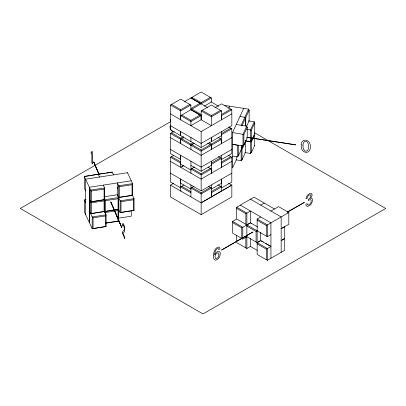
<?xml version="1.0" encoding="UTF-8"?>
<svg xmlns="http://www.w3.org/2000/svg" width="406" height="406" viewBox="0 0 406 406"><rect width="100%" height="100%" fill="white"/><g stroke="black" fill="none" stroke-linecap="round" stroke-linejoin="round"><path stroke-width="0.61" d="M295.634 144.917L246.924 137.375M104.606 199.716L104.093 199.635L104.093 189.054L104.606 187.953L103.297 185.126M104.606 211.526L104.093 211.45L104.093 200.863L104.606 199.762M89.376 210.856L92.182 216.956L106.103 214.804L106.103 226.568L105.59 226.487L105.59 215.906L106.103 214.804L104.697 211.78M89.376 222.671L89.376 187.278L90.685 190.104L90.685 213.683L118.577 209.369L118.07 209.288L118.07 198.701L118.577 197.6L117.268 194.778L117.324 182.959L118.633 185.781L119.521 186.669L119.521 197.25L118.633 197.544M89.376 199.047L90.685 201.914L132.554 195.393L132.554 183.629L118.633 185.781L118.577 221.179L118.07 221.103L118.07 210.516L118.577 209.415M132.554 195.393L132.041 195.311L132.041 184.73L132.554 183.629L127.525 172.707L85.605 179.193L85.605 214.632M104.56 196.743L117.268 194.733L120.13 200.818L134.051 198.666L134.051 210.43L133.538 210.354L133.538 199.767L134.051 198.666L132.031 194.261M228.695 108.524L229.766 106.189M236.429 159.548L232.511 167.993L232.511 132.554L243.742 108.351M224.868 105.474L248.624 109.148L241.154 125.251L242.037 125.545L245.391 118.319L244.879 117.217M245.782 126.195L245.782 117.481L249.137 110.249L248.624 109.148M246.559 126.393L249.137 120.836L249.137 110.249M236.246 124.525L246.726 126.149L242.996 134.183L242.996 145.952L232.516 144.328M242.996 145.952L243.884 145.064L243.884 134.477L247.239 127.251L246.726 126.149M232.516 156.143L237.408 156.899L238.292 156.011L241.646 148.784L241.646 145.668M241.154 148.829L242.037 147.941L243.585 144.607M248.974 121.013L254.217 121.825L250.487 129.859L250.487 153.438L245.244 152.631M243.884 145.064L247.239 137.837L247.239 127.251M242.037 159.756L242.037 149.175L245.391 141.943L245.391 152.529L242.037 159.756L241.154 160.644L236.262 159.888L236.262 156.787M251.02 152.291L250.487 153.438L251.37 152.554L251.37 141.968L245.244 140.816L250.487 141.674L251.37 140.74L251.37 130.159L254.729 122.927L254.217 121.825M241.687 159.492L241.154 160.644L241.154 149.464M250.487 141.674L251.02 140.476M251.37 140.74L254.729 133.513L254.729 122.927M251.37 141.968L254.729 134.741L254.729 145.323L251.37 152.554M98.942 174.311L93.725 161.974L99.034 174.22M110.863 202L121.795 227.675L110.955 202.061M170.495 113.868L170.495 105.012L180.685 99.125L190.876 105.012L190.916 109.711M184.294 101.769L201.148 92.04L211.333 97.922L211.333 102.058L204.365 106.083M171.52 104.418L180.685 109.711L189.851 104.418M190.876 105.012L180.685 110.894L170.495 105.012M190.916 108.529L200.082 103.236M191.977 97.333L201.148 102.622L210.313 97.333M180.726 119.775L180.726 115.639L211.333 97.922M170.632 121.688L20.3 208.481L203 313.96L385.7 208.481L254.572 132.772M202.208 110.325L211.374 115.619L211.374 125.657L201.188 119.775L201.188 110.914L211.374 105.032L221.564 110.914L221.564 119.775L221.605 114.436L230.77 109.143M181.751 115.05L190.916 120.343L200.082 115.05M190.916 120.343L190.916 125.657L201.102 119.775L201.102 115.639L190.916 121.521L180.726 115.639M215.134 107.59L221.605 103.85L231.796 109.737L231.796 113.868M170.495 137.619L170.495 133.483L174.215 131.336M211.374 115.619L220.539 110.325M221.564 110.914L211.374 116.796L201.188 110.914M171.52 132.894L180.685 138.187L183.38 136.629M221.605 115.619L231.796 109.737M180.685 139.37L183.908 137.553M201.148 131.59L231.836 113.868L231.836 125.682L201.148 143.399L170.454 125.682L170.454 113.868L201.148 131.59L201.148 147.51L221.564 135.721L221.564 131.59M181.751 138.801L190.916 144.094L193.073 142.846M190.916 145.272L194.525 143.237M170.495 161.37L170.495 157.234L173.677 155.402M230.77 128.169L221.605 133.462L221.605 143.501L221.564 139.39L217.997 137.335M221.605 134.645L231.796 128.758L231.796 137.619M191.977 144.709L201.148 149.997L210.313 144.709M209.217 142.846L211.374 144.094L220.539 138.801M221.564 139.39L201.148 151.179L170.495 133.483M183.903 165.394L180.685 167.252L180.685 161.938L171.52 156.645M182 166.541L183.593 165.623M194.525 166.988L190.957 169.048L201.148 174.93L211.333 169.048L211.333 173.179M228.548 183.223L231.836 185.121L231.836 196.93L201.148 214.652L170.454 196.93L170.454 185.121L173.743 183.223M220.539 157.827L211.374 163.116L211.374 173.159M211.374 164.298L221.564 158.416L221.564 167.277M190.957 165.379L201.148 171.261L211.333 165.379L211.333 161.243M191.977 168.454L201.148 173.748L210.313 168.454M230.77 156.645L221.605 161.938L221.605 167.252M221.605 163.116L231.796 157.234L231.796 161.37M180.726 191.028L180.726 186.892L183.908 185.055M180.685 191.003L181.005 190.82M194.012 186.308L190.957 188.074L201.148 193.956L211.333 188.074L211.333 196.93M201.148 190.901L231.836 173.184L231.836 161.37L201.148 179.087L170.454 161.37L170.454 173.184L201.148 190.901L201.148 173.748M191.977 187.481L201.148 192.774L210.313 187.481M220.539 186.298L211.374 191.591L211.374 196.91M211.374 192.774L221.564 186.892L221.564 191.028L201.148 202.812L170.454 185.121M222.879 190.267L225.426 188.795M226.061 188.43L228.608 186.958M229.248 186.593L231.796 185.121M201.148 202.838L231.836 185.121M270.914 234.617L267.336 236.683L236.688 218.991L236.688 207.227L240.266 205.157M250.497 199.25L254.075 197.184L274.497 208.973M246.62 236.835L242.783 239.048L232.592 233.166L232.592 221.402L236.429 219.184M236.688 208.405L245.853 213.698L250.456 211.039L250.456 222.808L246.873 224.873M260.688 205.137L264.306 203.091M232.592 222.579L241.758 227.873L250.497 222.879L257.47 226.903M281.145 228.761L284.728 226.69L284.728 250.269L267.336 260.312L257.145 254.43L257.145 219.037L260.728 216.971M270.914 211.039L278.628 206.634L288.818 212.516L288.818 224.285L281.145 228.71M221.539 250.05L252.821 231.988M287.255 212.105L304.368 202.381L287.321 212.221M252.887 232.105L221.605 250.01M246.873 236.734L245.853 237.322L245.853 247.909M256.079 242.001L256.079 231.415L257.105 230.826M257.145 220.219L266.311 225.513L288.818 212.516M236.688 235.145L236.688 242.615L246.873 248.497L250.456 246.432L250.456 238.383M257.105 242.59L260.688 240.525L260.688 232.476M257.145 242.661L260.728 240.596M284.728 238.459L281.145 240.525L284.728 238.505M257.145 243.844L266.311 249.137L270.914 246.478L265.818 243.488M111.325 172.367L112.213 172.073L113.523 174.9M90.685 201.868L104.093 199.635M90.685 213.683L104.093 211.45M104.662 211.521L118.07 209.288M133.538 210.354L120.13 212.587L118.73 209.562M105.59 226.487L92.182 228.72L84.321 211.78L84.321 200.016L86.062 199.742M248.624 120.912L249.137 120.836M254.217 133.589L254.729 133.513M246.726 137.913L247.239 137.837M254.217 145.404L254.729 145.323M241.646 148.784L241.139 148.86L242.037 149.175M112.213 172.073L84.321 176.387L84.321 188.156L85.63 190.977M85.458 176.371L89.213 175.788M90.467 175.595L98.242 174.235L99.607 177.052M105.068 173.337L98.298 174.225M106.321 173.144L110.701 172.464M244.879 152.605L245.391 152.529M85.605 179.193L89.35 187.262L131.27 180.777M104.662 212.744L104.606 187.953L90.685 190.104L91.573 190.987L104.093 189.054M119.521 186.669L132.041 184.73M119.521 197.25L132.041 195.311M90.685 201.914L91.573 202.802L104.093 200.863M104.662 199.757L105.545 200.64L118.07 198.701M134.051 210.43L120.13 212.587L120.13 200.818L121.018 201.706L133.538 199.767M104.662 211.567L105.545 212.455L118.07 210.516M106.103 226.568L92.182 228.72L92.182 216.956L93.07 217.844L105.59 215.906M118.131 218.245L131.27 216.215L131.27 210.516M105.545 223.036L118.07 221.103M105.819 223.153L118.577 221.179M239.992 116.461L245.782 117.481M246.99 129.321L251.37 130.159M232.516 132.564L243.884 134.477M246.95 137.243L295.659 144.785M232.516 144.374L238.292 145.429L238.292 156.011M84.834 176.468L84.321 176.387L85.63 179.213M84.834 200.092L84.321 200.016L85.63 202.838M173.626 131.833L172.205 131.143L170.799 129.758A5.045 3.979 24.9 0 1 170.231 128.692L169.952 127.154L170.266 125.672A4.278 3.375 24.9 0 1 170.662 125.084M211.008 101.845L218.682 106.276M207.613 107.59L190.916 97.947L201.148 103.804L201.148 102.622M228.614 126.926L231.796 128.758M191.977 109.143L201.148 114.436M201.148 115.619L190.957 109.737L201.102 115.639M207.613 143.151L211.374 145.272M228.614 155.402L231.796 157.234M218.382 156.579L221.564 158.416M201.148 147.51L170.495 129.813L170.495 125.682M208.156 167.211L211.333 169.048M170.495 157.234L180.685 163.116M217.997 184.831L221.564 186.892M190.916 170.078L180.726 164.197L180.726 155.336M208.278 186.308L211.333 188.074M236.688 207.227L246.873 213.109L246.873 248.497M257.145 219.037L267.336 224.919L267.336 236.683M251.131 223.198L251.771 223.564M190.916 189.105L180.726 183.223L180.726 179.087M181.751 186.298L190.916 191.591M180.726 186.892L190.916 192.774M246.914 226.127L256.079 231.415M232.592 221.402L242.783 227.284L242.783 239.048M261.362 240.915L263.276 242.017M260.368 240.388L270.914 246.478M246.914 236.708L267.336 248.543L267.336 260.312M250.111 246.254L257.237 250.37M311.854 194.164L311.686 193.895A3.481 2.01 -60 0 0 311.235 193.52L309.479 193.652L307.474 195.235A3.999 2.309 -60 0 0 306.845 196.159L305.992 198.696L307.251 198.23L307.657 196.702A2.36 1.36 -60 0 1 308.139 195.89A2.289 1.319 -60 0 1 308.428 195.56L309.768 194.778A2.167 1.248 -60 0 1 310.184 194.809L310.509 195.027A2.06 1.193 -60 0 1 310.707 195.393L310.681 196.646L309.966 197.981A3.563 2.06 -60 0 1 309.265 198.691L308.484 199.194L308.347 200.544L310.027 199.574A2.609 1.507 -60 0 1 310.519 199.625L310.798 199.782A2.583 1.492 -60 0 1 311.092 200.183L311.143 201.797A2.812 1.624 -60 0 1 310.889 202.589L310.301 203.614A2.766 1.599 -60 0 1 309.753 204.233L308.596 204.918A2.477 1.431 -60 0 1 307.992 204.928A2.426 1.401 -60 0 1 307.621 204.705L307.124 203.528L305.87 204.446L306.185 205.598L307.114 206.344A4.222 2.436 -60 0 0 307.885 206.375L310.483 204.842A4.557 2.629 -60 0 0 311.336 203.792L312.503 200.99L312.28 198.874A3.223 1.857 -60 0 0 311.93 198.488A3.131 1.807 -60 0 0 311.458 198.316L310.651 198.407L312.041 195.59A3.481 2.01 -60 0 0 311.833 194.129M93.725 161.974L98.942 174.154M110.772 202.086L121.795 227.675M281.165 252.375L281.165 216.936L250.477 199.214L240.245 205.121L270.934 222.843L270.934 258.277M266.311 225.513L266.311 236.094M266.311 249.137L266.311 259.718M245.853 213.698L245.853 224.285M245.391 118.319L245.391 125.789M242.037 145.455L242.037 147.941M241.758 227.873L241.758 238.459M237.408 145.135L237.408 156.899M231.796 149.433L231.796 153.564L221.605 159.446L221.605 155.315M231.796 173.184L231.796 182.04L221.605 187.922L221.605 179.066L221.564 183.223L211.374 189.105L211.374 184.969M211.374 137.472L211.374 141.603M211.374 144.094L211.374 149.408M211.333 137.492L211.333 141.628M211.333 145.297L211.333 149.433M201.148 149.997L201.148 171.261M201.148 192.774L201.148 214.652M190.916 137.472L190.957 141.628M190.916 144.094L190.957 149.433M190.916 161.223L190.957 173.179M190.916 184.969L190.957 196.93M180.726 131.59L180.726 135.721M180.726 139.39L180.726 143.526M180.685 109.711L180.685 119.75M180.685 131.564L180.685 135.7M180.685 138.187L180.685 143.501M180.685 155.315L180.685 159.446L170.495 153.564L170.495 149.433M180.685 179.066L180.685 187.922L170.495 182.04L170.495 173.184M170.611 119.613L170.611 120.998M127.499 172.738L127.499 173.103M121.018 201.706L121.018 212.292M117.268 187.379L117.268 188.846M105.545 200.64L105.545 211.227M105.545 212.455L105.545 214.322M93.07 217.844L93.07 228.426M91.573 190.987L91.573 201.574M91.573 202.802L91.573 213.389M89.35 187.262L89.35 222.696M122.414 232.973L124.708 238.586L124.708 237.19L123.008 233.217L124.505 231.628L124.662 228.923A3.649 0.716 81.9 0 0 124.54 227.781A4.111 0.807 81.9 0 0 124.337 226.584C124.216 223.665 121.577 221.371 122.932 226.152L123.074 224.914A2.492 0.487 81.9 0 1 123.277 224.833L123.931 226.355A2.477 0.487 81.9 0 1 124.084 227.066L124.165 227.563A2.289 0.447 81.9 0 1 124.241 228.273L124.251 228.502A2.654 0.523 81.9 0 1 124.261 229.141C124.586 230.74 122.429 230.862 122.465 232.339A3.126 0.614 81.9 0 0 122.414 232.973M302.947 145.165L303.252 148.774L304.647 150.692A2.192 1.736 22.9 0 0 305.449 151.032L306.033 151.113A2.197 1.741 22.9 0 0 306.834 151.002C309.473 149.449 308.661 145.318 307.865 142.871A2.756 2.187 22.9 0 0 307.276 142.115L307.058 141.943A2.152 1.705 22.9 0 0 306.327 141.562L305.464 141.405A2.238 1.776 22.9 0 0 304.652 141.511L303.389 142.653L302.947 145.165M213.515 255.151C213.597 256.749 213.186 259.307 215.023 260.084A4.344 2.507 -60 0 0 215.951 260.104L217.92 259.033A4.182 2.416 -60 0 0 218.87 257.967A4.06 2.345 -60 0 0 219.341 257.211L219.834 256.084A5.456 3.152 -60 0 0 220.189 254.623C220.392 253.385 220.219 251.461 218.651 251.294A3.877 2.238 -60 0 0 217.834 251.415L217.23 251.7A4.177 2.411 -60 0 0 216.19 252.517L215.855 252.877A3.771 2.177 -60 0 0 215.393 253.491L214.749 254.699C214.754 252.451 215.271 249.497 217.616 248.558A2.269 1.309 -60 0 1 218.078 248.553L218.215 248.599A1.857 1.071 -60 0 1 218.489 248.807L218.819 249.634L220.067 248.802L219.636 247.564A3.634 2.096 -60 0 0 218.509 247.071C214.977 247.812 213.546 251.928 213.515 255.151M301.181 144.785L301.551 148.692L303.191 151.225A3.547 2.817 22.9 0 0 304.023 151.768C310.56 155.067 312.336 144.587 308.286 141.278A3.563 2.822 22.9 0 0 307.454 140.74C304.515 138.938 300.739 141.308 301.181 144.785M218.966 254.608L218.529 256.678A3.075 1.776 -60 0 1 218.093 257.45L216.494 258.698A2.918 1.685 -60 0 1 215.753 258.658L214.962 257.211L215.398 254.922A3.05 1.761 -60 0 1 215.85 254.171L217.58 252.872A2.517 1.451 -60 0 1 218.103 252.872A2.832 1.634 -60 0 1 218.535 253.116L218.966 254.608M92.02 151.474L91.766 152.052A10.023 1.934 82 0 1 91.36 152.24L91.03 152.088L91.238 153.676A15.073 2.913 82 0 0 91.589 153.818L91.868 153.737L91.868 162.973L92.289 163.968L92.289 152.113L92.02 151.474M231.836 137.619L201.148 155.336L170.454 137.619L170.454 149.433L201.148 167.15L231.836 149.433L231.836 137.619"/></g></svg>
